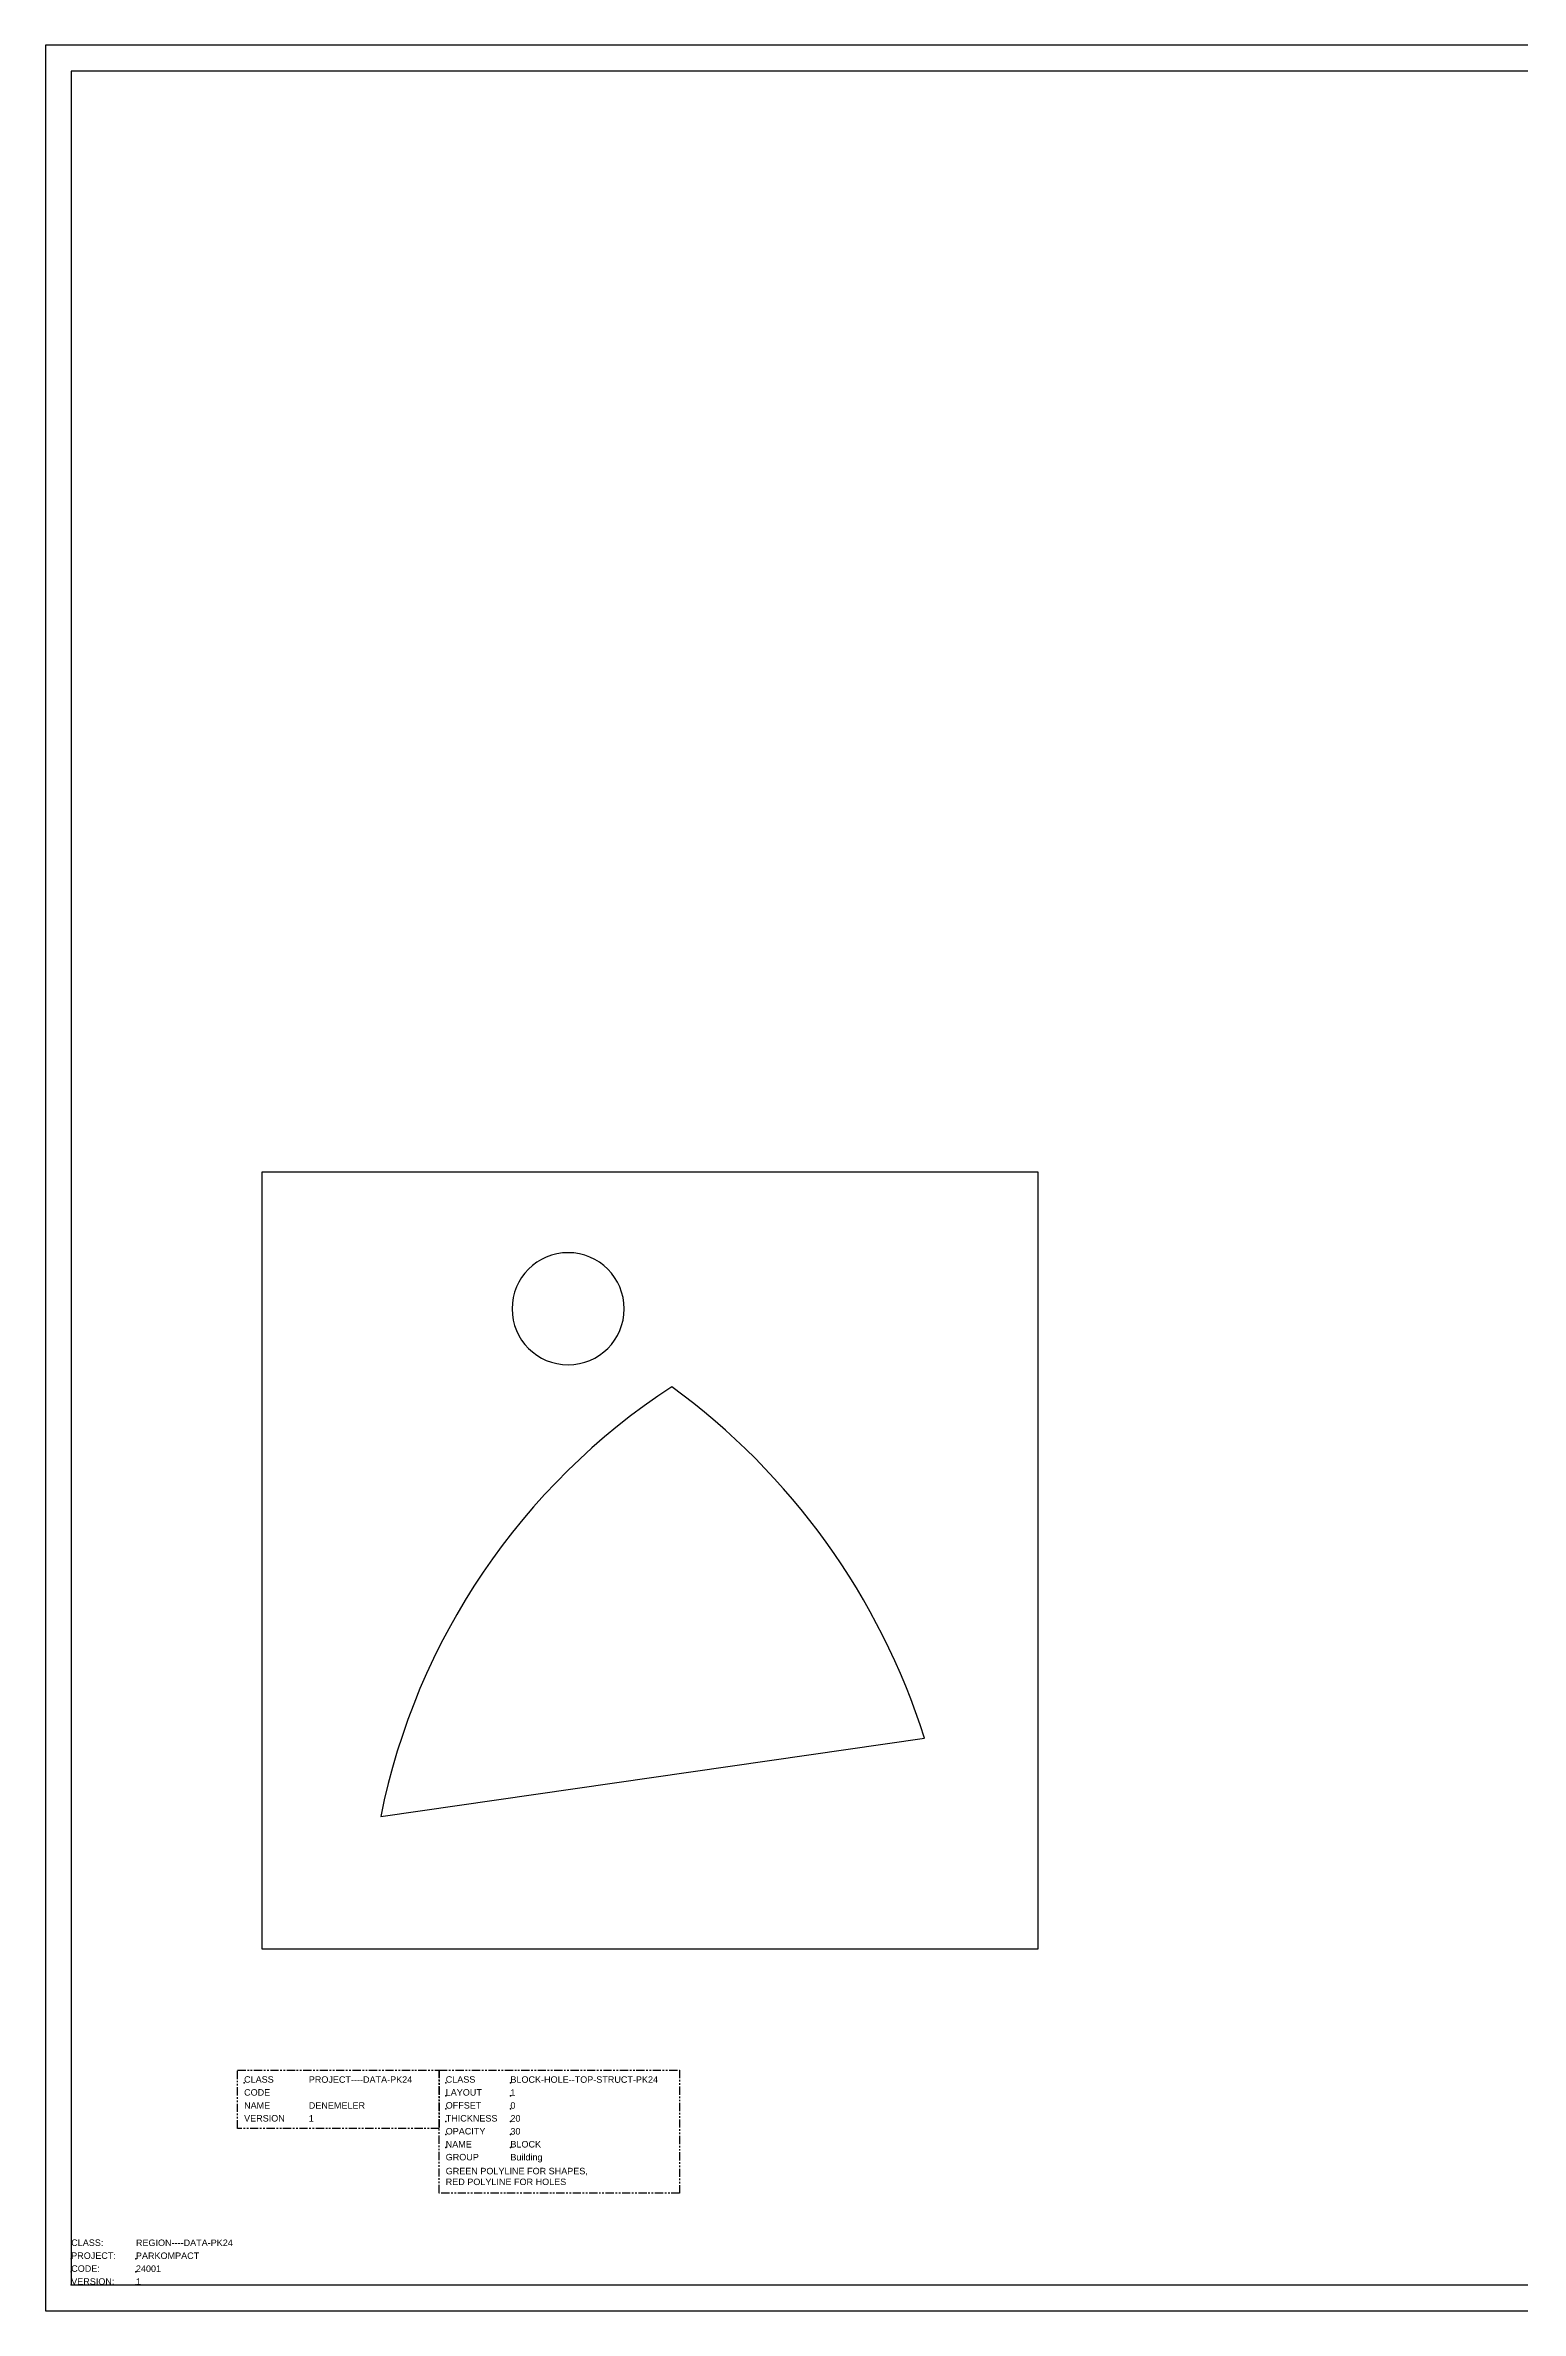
# Model space of a CAD drawing. Header units: millimetres. Extents: x 1604 to 4574, y 512 to 2262.
# Drawn here: x 1604 to 2745, y 512 to 2262 of the extents above; entities that cross this region are included whole.
import ezdxf

# ---------------------------------------------------------------- set-up
doc = ezdxf.new("R2010")
doc.units = ezdxf.units.MM
doc.linetypes.add('PHANTOM', pattern=[12.7, 6.35, -1.27, 1.27, -1.27, 1.27, -1.27])
doc.layers.add('PK24E', color=7, linetype='Continuous')
doc.layers.add('PK24E-DATA', color=7, linetype='Continuous')
doc.layers.add('PK24E-HELPER', color=253, linetype='PHANTOM', true_color=0xa1a1a1)
doc.styles.add('Annotative', font='arial.ttf')
doc.styles.get("Standard").update_dxf_attribs({"font": 'arial.ttf'})

# ---------------------------------------------------------------- blocks, each defined once
blk = doc.blocks.new('PROJECT----DATA-PK24')
at = {"color": 6, "linetype": 'PHANTOM'}
blk.add_lwpolyline([(-5.1, 9.8), (150.7, 9.8), (150.7, -35.2), (-5.1, -35.2)], close=True, dxfattribs=at)
at = {"layer": 'PK24E-HELPER'}
blk.add_point((0, 0), dxfattribs=at)
at = {"layer": 'PK24E-DATA', "char_height": 5, "attachment_point": 7}
for s, insert in [('CLASS', (0, 0)), ('CODE', (0, -10)), ('NAME', (0, -20)), ('VERSION', (0, -30))]:
    blk.add_mtext_dynamic_manual_height_columns(s, width=42.855, gutter_width=17.5, heights=[0], dxfattribs=dict(at, insert=insert))
at = {"layer": 'PK24E-DATA'}
for tag, p in [('COMP_TYPE', (50, 0)), ('PROJECT_CODE', (50, -10)), ('PROJECT_NAME', (50, -20)), ('VERSION', (50, -30))]:
    blk.add_attdef(tag, p, '', height=5, dxfattribs=at)
blk = doc.blocks.new('*U4')
for p in [(0, 0), (50, 0), (0, -10), (0, -10), (50, -10), (50, -10), (0, -20), (50, -20)]:
    blk.add_point(p)
blk = doc.blocks.new('*U11')
at = {"layer": 'PK24E', "color": 20, "true_color": 0xf54b32}
for points in [[(0, 0), (2254.4, 0), (2254.4, 1750.2), (0, 1750.2)], [(20, 20), (2234.4, 20), (2234.4, 1730.2), (20, 1730.2)]]:
    blk.add_lwpolyline(points, close=True, dxfattribs=at)
at = {"layer": 'PK24E-DATA'}
blk.add_blockref('*U4', (20, 40), dxfattribs=at)
at = {"layer": 'PK24E-DATA', "char_height": 5, "attachment_point": 7}
for s, insert in [('CLASS:', (20, 50)), ('CODE:', (20, 30)), ('PROJECT:', (20, 40)), ('VERSION:', (20, 20))]:
    blk.add_mtext_dynamic_manual_height_columns(s, width=41.48, gutter_width=50, heights=[0], dxfattribs=dict(at, insert=insert))
at = {"layer": 'PK24E-DATA', "style": 'Annotative'}
for tag, p in [('COMP_TYPE', (70, 50)), ('CODE', (70, 30)), ('PROJECT', (70, 40)), ('VERSION', (70, 20))]:
    blk.add_attdef(tag, p, '', height=5, dxfattribs=at)
blk = doc.blocks.new('*U8')
for p in [(0, 0), (50, 0), (0, -10), (0, -10), (50, -10), (50, -10), (0, -20), (0, -20), (0, -30), (0, -30), (50, -20), (50, -20), (50, -30), (50, -30), (0, -40), (0, -40), (0, -50), (50, -40), (50, -40), (50, -50)]:
    blk.add_point(p)
blk = doc.blocks.new('BLOCK-HOLE--TOP-STRUCT-PK24')
at = {"color": 0, "linetype": 'PHANTOM'}
blk.add_lwpolyline([(0, 0), (185.8, 0), (185.8, -95), (0, -95)], close=True, dxfattribs=at)
at = {"layer": 'PK24E-HELPER'}
blk.add_point((5.1, -9.8), dxfattribs=at)
at = {"layer": 'PK24E-DATA'}
blk.add_blockref('*U8', (5.1, -9.8), dxfattribs=at)
at = {"layer": 'PK24E-DATA', "char_height": 5, "attachment_point": 7}
for s, width, insert in [('CLASS', 42.855, (5.1, -9.8)), ('LAYOUT', 42.855, (5.1, -19.8)), ('THICKNESS', 42.855, (5.1, -39.8)), ('OFFSET', 42.855, (5.1, -29.8)), ('OPACITY', 50.684, (5.1, -49.8)), ('GROUP', 50.684, (5.1, -69.8)), ('NAME', 50.684, (5.1, -59.8)), ('GREEN POLYLINE FOR SHAPES, \\PRED POLYLINE FOR HOLES', 118.66, (5.1, -88.9))]:
    blk.add_mtext_dynamic_manual_height_columns(s, width=width, gutter_width=17.5, heights=[0], dxfattribs=dict(at, insert=insert))
at = {"layer": 'PK24E-DATA'}
for tag, p in [('COMP_TYPE', (55.1, -9.8)), ('LAYOUT_ID', (55.1, -19.8)), ('THICKNESS', (55.1, -39.8)), ('OFFSET', (55.1, -29.8)), ('OPACITY', (55.1, -49.8)), ('GROUP', (55.1, -69.8)), ('NAME', (55.1, -59.8))]:
    blk.add_attdef(tag, p, '', height=5, dxfattribs=at)
blk = doc.blocks.new('block1')
at = {"color": 3}
blk.add_lwpolyline([(-359, -299.3), (241, -299.3), (241, 300.7), (-359, 300.7)], close=True, dxfattribs=at)
at = {"color": 1}
for points in [[(-79, 195.1, 1), (-165.6, 195.1, 1), (-79, 195.1, 1)], [(-267.1, -197.1), (153.1, -136.6, 0.159521), (-42.2, 134.8, 0.201224)]]:
    blk.add_lwpolyline(points, format="xyb", close=True, dxfattribs=at)
blk.add_blockref('BLOCK-HOLE--TOP-STRUCT-PK24', (-222, -393.1)).add_auto_attribs({'THICKNESS': '20', 'COMP_TYPE': 'BLOCK-HOLE--TOP-STRUCT-PK24', 'LAYOUT_ID': '1', 'OFFSET': '0', 'OPACITY': '30', 'NAME': 'BLOCK', 'GROUP': 'Building'})

msp = doc.modelspace()

# ---------------------------------------------------------------- block references
for name, p, values in [('*U11', (1604.4, 511.9), {'COMP_TYPE': 'REGION----DATA-PK24', 'PROJECT': 'PARKOMPACT', 'VERSION': '1', 'CODE': '24001'}), ('PROJECT----DATA-PK24', (1758, 688), {'COMP_TYPE': 'PROJECT----DATA-PK24', 'PROJECT_NAME': 'DENEMELER', 'VERSION': '1'})]:
    msp.add_blockref(name, p).add_auto_attribs(values)
msp.add_blockref('block1', (2130.7, 1090.9))

doc.saveas('drawing.dxf')
